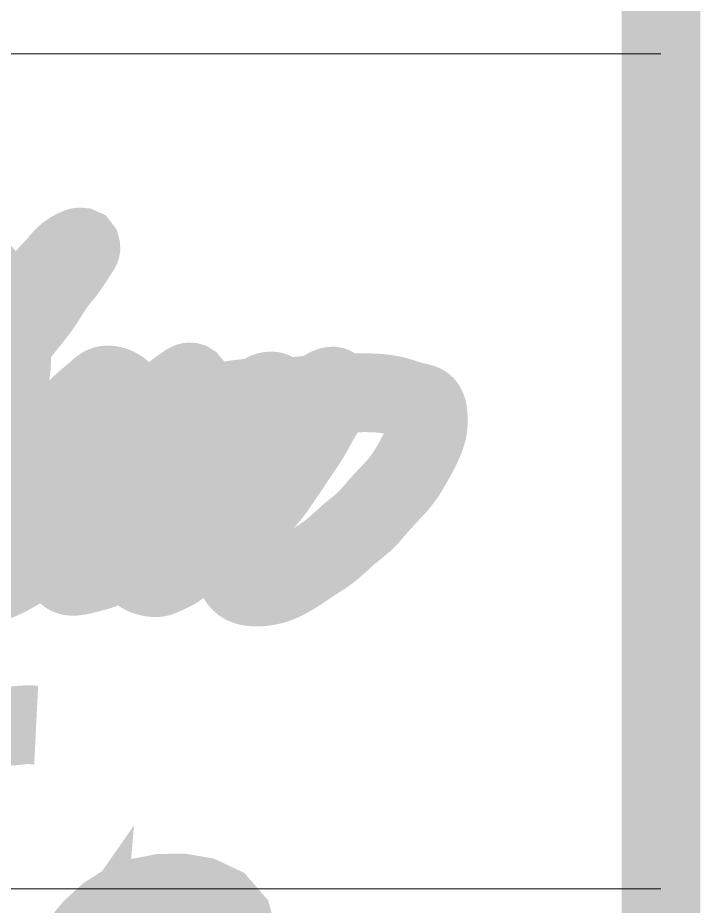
# Model space of a CAD drawing. Header units: millimetres. Extents: x -470 to 125, y -325 to 641.
# Drawn here: x 106.75 to 115.43, y 336.6 to 347.88 of the extents above; entities that cross this region are included whole.
import ezdxf

# ---------------------------------------------------------------- set-up
doc = ezdxf.new("R2010")
doc.units = ezdxf.units.MM
doc.header["$MEASUREMENT"] = 0
doc.layers.add('N2-TEXT02', color=2, linetype='Continuous', lineweight=20)

msp = doc.modelspace()

# ---------------------------------------------------------------- linework, layer by layer
at = {"layer": 'N2-TEXT02'}
for p, q in [((51.28950331687224, 347.4282703201863), (114.9258669532356, 347.4282703201863)), ((51.28950331687224, 336.8222097141257), (114.9258669532356, 336.8222097141257))]:
    msp.add_line(p, q, dxfattribs=at)
at = {"layer": 'N2-TEXT02', "const_width": 1.000000000000003}
msp.add_lwpolyline([(-444.0741330467644, 230.5259134178286), (-444.0741330467644, 630.5259134178277), (114.9258669532356, 630.5259134178277), (114.9258669532356, 230.5259134178286)], close=True, dxfattribs=at)
for points in [[(106.2478594775513, 343.2061036041393), (106.2920382405889, 343.254736006264), (106.3358396974457, 343.3037159321566), (106.3791505025564, 343.3531165215518), (106.4218567621741, 343.4030108430029), (106.4638445825666, 343.4534719650542), (106.5050000699802, 343.5045729562621), (106.5452169407458, 343.5563816341917), (106.5845763106853, 343.6088365099637), (106.7390422746854, 343.8211411852425), (106.7783393566122, 343.8738288537126), (106.8184730868417, 343.9259604793192), (106.8594369781171, 343.9775257250925), (106.9007878874941, 344.0288016101563), (106.9420459124168, 344.0800893445696), (106.9827311503115, 344.1316901383908), (107.0223636986124, 344.1839052016803), (107.0416352446028, 344.2103372125185), (107.060463654737, 344.237035744497), (107.0787889411782, 344.2640384488722), (107.0965812399187, 344.2913672537815), (107.1311448680266, 344.3467268437217), (107.165578421384, 344.4024220436395), (107.183208162806, 344.4301703421663), (107.2013594768649, 344.4577323569835), (107.2202170606644, 344.4850180260175), (107.2399520984035, 344.511939407153), (107.2604629165545, 344.5384513651431), (107.2813945318627, 344.5645485048409), (107.302382364568, 344.5902269366396), (107.3230618348867, 344.6154827709327), (107.3430683630518, 344.6403121181114), (107.3620514224957, 344.6647177362739), (107.3800047920929, 344.6888652531651), (107.397278692141, 344.7130889069558), (107.4142398242683, 344.7377307321145), (107.4312548900867, 344.7631327631145), (107.4486905912223, 344.7896370344204), (107.4576807742922, 344.8034093959606), (107.4669136292981, 344.8175855805022), (107.4764349939441, 344.832208342356), (107.4862907059329, 344.8473204358299), (107.4965266029677, 344.8629646152297), (107.5071885227479, 344.8791836348684), (107.5183223029809, 344.8960202490534), (107.5298552335111, 344.9134166734279), (107.5407764924288, 344.9305195250886), (107.545552657847, 344.9385761210203), (107.549629258174, 344.9460971754835), (107.5528238516268, 344.9529284473267), (107.5549539963963, 344.9589156953982), (107.5558372506995, 344.9639046785445), (107.5557542808699, 344.9659766204104), (107.5552946896847, 344.9677438613467), (107.5532761092771, 344.9703807388565), (107.5498940318561, 344.9718879986209), (107.5452714152697, 344.9723463566305), (107.539531217339, 344.9718365288744), (107.5327963958918, 344.9704392313461), (107.525189908774, 344.9682351800325), (107.5168347138073, 344.9653050909242), (107.5078537688311, 344.9617296800149), (107.4983700316726, 344.9575896632909), (107.4885064601704, 344.9529657567464), (107.4681316454459, 344.9425891381485), (107.4477129873254, 344.9312455521484), (107.4282324602007, 344.91957972982), (107.4103457957041, 344.9080437698441), (107.3939958044558, 344.8966688215398), (107.3790311123706, 344.8854304221852), (107.3653003453577, 344.8743041090636), (107.3526521293398, 344.8632654194582), (107.3409350902274, 344.8522898906442), (107.3299978539302, 344.8413530599066), (107.3196890463686, 344.8304304645262), (107.3003512211027, 344.8085301289595), (107.2817106217389, 344.7863931821877), (107.2625727778656, 344.7638268346782), (107.2423409248275, 344.7407436486227), (107.2211698810353, 344.7171886603809), (107.1992622697707, 344.693215332408), (107.1768207143417, 344.6688771271562), (107.1311462641175, 344.6193199346474), (107.0857675167118, 344.568944782499), (107.0636952212067, 344.5435840708087), (107.0422154209469, 344.5181654732349), (107.000647840129, 344.4671838761942), (106.9601522505884, 344.4160366484808), (106.8792094931736, 344.3132870396022), (106.8387709360276, 344.2614719240879), (106.7989305479692, 344.2091377454506), (106.7600659919726, 344.1561462304398), (106.7220915799022, 344.1025807511799), (106.6477063040742, 343.9944269126358), (106.5737311703424, 343.8859660426364), (106.5003082372015, 343.7771042933326), (106.4643142769921, 343.722198742772), (106.4290749380908, 343.6668012302729), (106.3605089668195, 343.5547769931744), (106.3263946681324, 343.4986746795032), (106.2918393641522, 343.4428804211156), (106.2564325170996, 343.3876671676263), (106.2199869955974, 343.3331516005196)], [(106.2523330228058, 344.6978031053291), (106.2648630895402, 344.6874915434969), (106.2769395964619, 344.6766187087696), (106.2885772264116, 344.6652139884448), (106.2998107210606, 344.6533340010471), (106.3106750497014, 344.6410356741419), (106.3314360862212, 344.6154117120999), (106.3511400904465, 344.5887975228835), (106.3700666779808, 344.561648194017), (106.4063921196449, 344.5068115941743), (106.4413504414221, 344.4514277335169), (106.5100306074651, 344.3392459436388), (106.5267804768785, 344.310761872192), (106.5425886150471, 344.2818584644884), (106.556937919661, 344.2523784829719), (106.5634039148956, 344.2373731402956), (106.5693112883708, 344.2221646900833), (106.5746081765124, 344.2067374018845), (106.5793688139081, 344.191114282655), (106.5878664793833, 344.1594611154952), (106.5959787427896, 344.1275675990605), (106.6048803975989, 344.0957962679064), (106.6152956516471, 344.0643902347881), (106.6266679618813, 344.033253166273), (106.6382147607668, 344.0022288241122), (106.6491534807599, 343.971160970049), (106.6587015543263, 343.9398933658333), (106.6627095463431, 343.9241358329651), (106.6660764139191, 343.9082697732134), (106.6687043707886, 343.892275662998), (106.6705461516366, 343.876143016944), (106.6717060914373, 343.8598884709645), (106.6723168423946, 343.8435337269272), (106.6724213866015, 343.8106104521576), (106.6719210019095, 343.7775468075819), (106.6718675169237, 343.7445150567648), (106.6727643596543, 343.7116085308596), (106.6759851735929, 343.646049702414), (106.6774901051591, 343.613321257301), (106.6783786940023, 343.5805760299719), (106.6783238747615, 343.5477880298504), (106.677308794552, 343.5149767167453), (106.675389540923, 343.4821722372455), (106.6726222014123, 343.4494047379358), (106.6690628635791, 343.4167043654029), (106.6647676423248, 343.3841012566149), (106.6545077134414, 343.3191971109322), (106.6436977222518, 343.2544390504281), (106.6387405008597, 343.2220095575233), (106.634430620961, 343.1894902923955), (106.6310209539664, 343.1568405786901), (106.6284269050858, 343.1240745780235), (106.6235706989324, 343.0585390555991), (106.6202074888351, 343.0259492840663), (106.6155237286941, 342.9935920717089), (106.6094243398318, 342.9614840304584), (106.6020794753642, 342.9295991071348), (106.5936634979747, 342.8979105714127), (106.5843507703443, 342.8663916929642), (106.5743156551512, 342.835015741465), (106.5637325150789, 342.8037559865832), (106.5193866161809, 342.6793475469516), (106.4759800462908, 342.5553311915417), (106.4539637429017, 342.4935927521699), (106.4311334864107, 342.432139228733), (106.4070677470813, 342.3710635572083), (106.3815135614425, 342.3105320671283), (106.3681163121506, 342.280529796874), (106.3542725699682, 342.2507348625173), (106.3399575434526, 342.2211710285891), (106.3251464411757, 342.1918620596181), (106.3098155065744, 342.1628310629487), (106.2939728772062, 342.1340808921422), (106.2776638564869, 342.1055907992245), (106.2609358448273, 342.0773387045751), (106.2264124503008, 342.0214601915661)], [(106.2466633863986, 340.677888090055), (106.2632817517054, 340.678049186584), (106.2798174967941, 340.6787841020605), (106.2962700313907, 340.6800603893998), (106.3126387655767, 340.6818456018897), (106.3451224730692, 340.6868130154593), (106.3772638999865, 340.6934267690544), (106.4090583300706, 340.7014273258941), (106.4405045742884, 340.7105976102689), (106.4716117600874, 340.7208447392823), (106.502390891135, 340.7320984160406), (106.5328529710592, 340.7442883436531), (106.5630090035205, 340.7573442252275), (106.5928699921619, 340.7711957638711), (106.6224469406408, 340.7857726626883), (106.6517508526024, 340.8010046247936), (106.6807927316862, 340.8168213532902), (106.7095835815538, 340.8331525512884), (106.7381344058543, 340.8499279218931), (106.7945599864921, 340.8845300112741), (106.8501083895343, 340.9202160543181), (106.9046502463865, 340.9570912212125), (106.9314920364953, 340.9760421540769), (106.9580201698531, 340.9953712814705), (106.984213973073, 341.0151055745786), (107.0100527727446, 341.0352720045917), (107.0355158954848, 341.0558975426989), (107.0605826678776, 341.0770091600855), (107.0852328059678, 341.0986333511042), (107.1095096637721, 341.1207186869094), (107.1576684475282, 341.1653917880258), (107.1819381193426, 341.1875080822593), (107.206593141672, 341.2091632248914), (107.2318216369475, 341.2301284139388), (107.2576376379224, 341.2503847524679), (107.3629237510828, 341.328927670567), (107.3887601134119, 341.3491274233506), (107.4140877553873, 341.3699298464364), (107.4389591869802, 341.3912746380814), (107.4634481296351, 341.4130763432115), (107.5115734339092, 341.4577086736385), (107.5590534397525, 341.5031431971361), (107.606477918703, 341.5486962731262), (107.6544366199884, 341.5936842855134), (107.7032781931113, 341.6376881390601), (107.7525143668618, 341.681206960101), (107.8014753923524, 341.7249389819316), (107.849491520699, 341.7695824378458), (107.872936250823, 341.7924638422672), (107.8959338825731, 341.8157932721491), (107.9185197191183, 341.8395348813345), (107.94073842536, 341.863643139173), (107.984253106546, 341.9127774781815), (108.0268352453432, 341.9628320439471), (108.1106311726445, 342.0642448748216), (108.2785750214067, 342.2662045416693), (108.3608477131692, 342.3684747374959), (108.4020065730239, 342.4196179910149), (108.4438369506123, 342.470229105295), (108.4868325685792, 342.5199037449402), (108.5310700468744, 342.5685684790077), (108.553139429242, 342.5929267932902), (108.574801463163, 342.6175973596939), (108.5957753126887, 342.6428013960802), (108.6157801570406, 342.6687601081442), (108.6346724651585, 342.6955847452429), (108.6527809649098, 342.723008321032), (108.6883673222958, 342.7782592778235), (108.7067055613003, 342.8053901624776), (108.725820954025, 342.8318705253361), (108.7650820775604, 342.8842009365983), (108.7843903546517, 342.9108794761621), (108.802925813358, 342.938451884104), (108.8204103013636, 342.9670510052401), (108.8369213525589, 342.9960976754278), (108.8525920474946, 343.0249015376958), (108.8675554667579, 343.0527722350744), (108.8960075245474, 343.1060216168452), (108.9029707754481, 343.1199283205165), (108.9099307066879, 343.1345238794337), (108.9169156112652, 343.1500338526686), (108.923953782162, 343.1666837992968), (108.9310735123926, 343.184699278387), (108.9382150368606, 343.2041596192227), (108.9415189518694, 343.2140307176651), (108.9443880326925, 343.2235988611724), (108.9466276727262, 343.2325632067591), (108.948043265348, 343.2406229114382), (108.9484402039376, 343.247477132227), (108.9481958634079, 343.250358172727), (108.9476238818972, 343.2528250261368), (108.9466999335626, 343.2548400870791), (108.9454016915574, 343.2563685227846), (108.9437327634237, 343.2574114722241), (108.9417148650188, 343.2579951910119), (108.9393700823001, 343.258146448153), (108.9367205012618, 343.2578920126455), (108.9305952880795, 343.2562731396988), (108.9235159132833, 343.253352724185), (108.9156590646529, 343.2493449181213), (108.9072014299871, 343.2444638735185), (108.8983196970784, 343.2389237423928), (108.8799906877254, 343.2267228286291), (108.8620841705447, 343.2144536615245), (108.8455894360193, 343.2032927096764), (108.8304769188204, 343.1931273020018), (108.8165666915463, 343.1836545170795), (108.8036788268207, 343.1745714334884), (108.7916333972428, 343.1655751298043), (108.7802504754403, 343.1563626846053), (108.7693501340217, 343.1466311764714), (108.7587551013902, 343.1360899389338), (108.7483401172551, 343.1246883080997), (108.7380273422806, 343.1125944407004), (108.727740672374, 343.0999845006894), (108.7069412314239, 343.0739210586463), (108.6853329617119, 343.0479072936018), (108.6740352558578, 343.0353594498411), (108.6623070305478, 343.0233525171915), (108.6500787240858, 343.0120514739597), (108.6373872686114, 343.0014392234527), (108.6111116057062, 342.9816160779454), (108.5844859968452, 342.9625315528223), (108.558518883234, 342.9428298586787), (108.5460614548242, 342.9323707683832), (108.5339681882105, 342.9214819287707), (108.5107285538201, 342.8985845782195), (108.4885088069244, 342.8744769603073), (108.4670177743777, 342.8494982283081), (108.4250571597153, 342.7982840351613), (108.4040052313072, 342.772726880565), (108.3825920168377, 342.747574452472), (108.2957210009289, 342.6489079047615), (108.2744842147562, 342.6239989931674), (108.2537540186373, 342.5987019453733), (108.2336874977478, 342.5728711620391), (108.2143614275443, 342.5464292371836), (108.1771161026633, 342.492354755275), (108.1401127300322, 342.4379986486425), (108.1210891001448, 342.4112046928834), (108.1013907475282, 342.3849279791392), (108.0807726019026, 342.3593643901405), (108.059050242652, 342.3346639587687), (108.0139621323168, 342.2866331105539), (107.9918478035762, 342.2623778741346), (107.9708558040505, 342.23734503458), (107.9609752968505, 342.2243931630821), (107.9515568675746, 342.21111200575), (107.933938039654, 342.1836793901711), (107.917640183641, 342.1552987811203), (107.9022996167701, 342.1262250679008), (107.8730356195184, 342.0670178861533), (107.8583848236304, 342.0373941962324), (107.8432365859068, 342.0080969593457), (107.8272502900061, 341.9793643239983), (107.8103576331835, 341.9512368027774), (107.7926679979405, 341.9236259503856), (107.7742938193422, 341.896441106104), (107.7553475324229, 341.8695916092067), (107.7359415722502, 341.8429867989724), (107.6963330147269, 341.7901131509658), (107.676611014253, 341.7635946565833), (107.657298318439, 341.7368461775055), (107.6386608915983, 341.7097360270024), (107.6209646980839, 341.6821325183421), (107.6044757021992, 341.6539039647987), (107.5894598682828, 341.6249186796392), (107.5760893481757, 341.5950913990488), (107.5639554828538, 341.5646242722581), (107.5408746186869, 341.5030187304361), (107.5286685929935, 341.4725032110256), (107.5154779807768, 341.4424484764474), (107.5015039771837, 341.4127597122123), (107.4870034029533, 341.3833148998537), (107.457449825568, 341.3246690568996), (107.4429104638886, 341.2952239893689), (107.4288718145471, 341.2655347998494), (107.4155805404155, 341.235487232852), (107.4031804196102, 341.2050456608329), (107.3917554234138, 341.1742201626093), (107.3813887839179, 341.1430213819216), (107.3721637332009, 341.1114599625151), (107.364163503348, 341.0795465481315), (107.3574732828951, 341.0473026142453), (107.3521905771381, 341.0148178270683), (107.3484176722994, 340.9822083219653), (107.3462627470561, 340.9495876933923), (107.3458969829102, 340.933277262277), (107.3461468086172, 340.9169312859644), (107.3471274180594, 340.9005190315655), (107.3489540050917, 340.8840097661915), (107.3517576514517, 340.8673953512285), (107.3559622856586, 340.8510841082921), (107.3588023512303, 340.843283403908), (107.3622492711123, 340.8358504595979), (107.3663893117932, 340.8288836368719), (107.3713075164429, 340.8224806213616), (107.377014729865, 340.8166981046386), (107.3834063278758, 340.8115289825067), (107.3903676993646, 340.8069606330598), (107.3977842332037, 340.8029804343864), (107.4055413182817, 340.7995757645767), (107.4135243434773, 340.7967340017201), (107.4216198615499, 340.7944422288948), (107.4297593409514, 340.7926761441927), (107.4461325514299, 340.7905638863785), (107.4625880483106, 340.7900780210034), (107.4790737726019, 340.7908983604596), (107.495537665308, 340.7927047171339), (107.5282019848195, 340.7980352340054), (107.5604373600507, 340.8045845717465), (107.5923783108304, 340.8119653076218), (107.6241727462726, 340.8198428497744), (107.6877972103438, 340.8360148744847), (107.7195775675632, 340.8444257399694), (107.7512085750856, 340.8533467388482), (107.7825921197501, 340.8630026792321), (107.813630088392, 340.8736183692283), (107.8442365867728, 340.8853873273465), (107.8744346338286, 340.8982241726684), (107.9043044325939, 340.9118970900296), (107.9339266839737, 340.9261729834662), (107.963338014897, 340.9409018187647), (107.9924285326222, 340.9562096925349), (108.0210579359364, 340.9722800091532), (108.0490859236268, 340.9892961730034), (108.0763885797658, 341.0074172136061), (108.1029792239632, 341.0265980079996), (108.1289396212678, 341.046691613305), (108.1543520395254, 341.0675503387333), (108.1792987465534, 341.089026493497), (108.2038620101704, 341.1109723868087), (108.2521651990454, 341.1557209112687), (108.2999011269859, 341.2009572338864), (108.347701414983, 341.2459881221755), (108.3961976350776, 341.290121244627), (108.4209040859242, 341.3116347900673), (108.4460213593078, 341.332664269732), (108.4716084435547, 341.3531460149268), (108.4975928600028, 341.3731670223831), (108.6029890586584, 341.4516043820915), (108.6290736697188, 341.4715426605389), (108.654800891061, 341.4919087395828), (108.6800818802525, 341.5128067268062), (108.7049446368572, 341.5342016338769), (108.7294401953603, 341.5560310502927), (108.7536195902557, 341.5782325655522), (108.801234027164, 341.6235022505904), (108.8948982859434, 341.7157786084672), (108.9413760425805, 341.7622160586471), (108.9873175066012, 341.809120220129), (109.0323962150609, 341.8568035507996), (109.0762901416595, 341.9055743399068), (109.119044124261, 341.9553961734273), (109.161338609875, 342.0056354229409), (109.2039173747255, 342.0555989562907), (109.247454122824, 342.1046618216992), (109.2919039830382, 342.1528982419138), (109.3368003483037, 342.2007927893291), (109.381671244758, 342.2488352582404), (109.4259868323259, 342.2975196280543), (109.4476762918213, 342.3222637303178), (109.468892141584, 342.3473633928412), (109.4895133120423, 342.3728843292649), (109.5094187336089, 342.3988922532361), (109.5284903922726, 342.4254513748081), (109.5467121469967, 342.452575773954), (109.5641911649333, 342.4802188526549), (109.5810420048828, 342.5083303755772), (109.5973792256451, 342.5368601073866), (109.6133173860071, 342.5657578127532), (109.6445011173233, 342.6244013738117), (109.6602259753728, 342.6537508666411), (109.6764974508545, 342.6826908607036), (109.6936673693282, 342.7108904894068), (109.7026991901665, 342.7246092709397), (109.7120875563468, 342.7380188861588), (109.7218764460473, 342.7510779767438), (109.7321098374695, 342.7637451843686), (109.7428317088065, 342.7759791507085), (109.7540860382536, 342.7877385174419), (109.7780073406927, 342.8100282933082), (109.8021611024211, 342.8323460007185), (109.8136338304133, 342.8442121997443), (109.8244523330884, 342.8567820125442), (109.834683655897, 342.8699250843249), (109.8444209053459, 342.8834800289543), (109.8627856102206, 342.9111799922648), (109.8802912997807, 342.9385908134522), (109.8889547800968, 342.9517843304324), (109.8976844551175, 342.9644776645262), (109.9157508590063, 342.9889630834072), (109.9252945803731, 343.0011500583076), (109.9353166430312, 343.0135631372522), (109.9459205432306, 343.0263997655404), (109.9572097772319, 343.0398573884767), (109.9692878412856, 343.0541334513581), (109.9821784389184, 343.0693789507985), (109.9948469339764, 343.085128806142), (110.0005410360155, 343.0929115859677), (110.0055081971918, 343.1004810621015), (110.0095232845728, 343.1077233306993), (110.0123611652557, 343.1145244879162), (110.0137967063235, 343.1207706299076), (110.0139182454645, 343.1236499752414), (110.0136047748678, 343.1263478528282), (110.0128284036043, 343.1288501013739), (110.011580474979, 343.1311484433768), (110.0077685051909, 343.1351410397001), (110.0023816738485, 343.1383457050904), (109.9956359271906, 343.1407834627088), (109.9877472113997, 343.1424753357262), (109.9789314727209, 343.1434423473113), (109.9694046573669, 343.1437055206279), (109.9593827115436, 343.1432858788469), (109.9490815814809, 343.1422044451324), (109.9387172133848, 343.1404822426513), (109.9285055534741, 343.1381402945752), (109.9186625479737, 343.1351996240686), (109.9094041431002, 343.1316812542977), (109.9009092952612, 343.1276094106919), (109.8931692954026, 343.1230245651523), (109.8861160634038, 343.1179723294196), (109.8796814958524, 343.1124983172513), (109.8737974893384, 343.1066481424031), (109.8683959404369, 343.1004674186349), (109.863408745725, 343.0940017597018), (109.8544050052407, 343.0803980913769), (109.8462414405448, 343.066202047487), (109.8302624573845, 343.0374879660786), (109.8216223004346, 343.0235274063019), (109.8124818550638, 343.0098883968474), (109.8028903425994, 342.9965493868248), (109.7928969843704, 342.98348882534), (109.7719016159674, 342.958116844425), (109.7498895205082, 342.9336000469739), (109.7272117396927, 342.9097747449931), (109.7040227696701, 342.8865173569432), (109.6565033361597, 342.8412580950769), (109.6081153433599, 342.7969258113114), (109.5596429097058, 342.7526240565957), (109.511889864481, 342.7074584398048), (109.4885975220113, 342.6842787856896), (109.4658920045193, 342.6605587885655), (109.443921985238, 342.6361916813327), (109.4228171579306, 342.611085937309), (109.4024375759238, 342.5853665494338), (109.3824428251314, 342.5593194847213), (109.342227110335, 342.5074014903748), (109.3213747294, 342.4820613846379), (109.2999291176308, 342.4572196547311), (109.2779747025972, 342.4328106752259), (109.2555959296444, 342.4087688060022), (109.2099047393953, 342.3615220846613), (109.1636690944322, 342.3148075733591), (109.1179387875464, 342.2677020231433), (109.0955985532983, 342.2437062661582), (109.0737864383765, 342.2192577652758), (109.0525656142977, 342.1943001034236), (109.0318707811185, 342.16888927393), (109.0116229394968, 342.1430932568791), (108.9917430900798, 342.1169800323606), (108.9527713704505, 342.0640738812648), (108.9143236274158, 342.01071466134), (108.8757678661824, 341.9574462132849), (108.836523871079, 341.9047669704543), (108.796568488776, 341.8526868545588), (108.7562177419001, 341.8009183494745), (108.594777382639, 341.5936324476142), (108.5138287813708, 341.4904859999172), (108.4728979906668, 341.4393128760214), (108.4309090722435, 341.3884567929035), (108.4098504158993, 341.3629106236147), (108.3898502684395, 341.3367534452766), (108.380551612128, 341.3233006164818), (108.3718829549398, 341.3095209019474), (108.3639650502249, 341.2953568028955), (108.356851412105, 341.2807861946846), (108.3504883517387, 341.2658433515026), (108.3448126009354, 341.250567587174), (108.3397608915226, 341.2349982155202), (108.3352699553116, 341.2191745503626), (108.33127652411, 341.2031359055235), (108.3277173297378, 341.1869215948258), (108.3216485787297, 341.1541232311426), (108.3165575568031, 341.1210939698914), (108.3119481366291, 341.0881427284678), (108.3034784956147, 341.0229903730716), (108.2996927636568, 340.990807572509), (108.2965285021843, 340.9585557544965), (108.2953887905638, 340.942154454235), (108.2946612964485, 340.9254292878368), (108.2944468484244, 340.9082926536652), (108.295092150972, 340.8909931053105), (108.2971647376938, 340.8740811081298), (108.2989160691856, 340.8659458144226), (108.3012399896128, 340.8581178563426), (108.3042084216059, 340.8506673831669), (108.3078932877859, 340.843664544171), (108.3123655260168, 340.8371788654441), (108.3176304661603, 340.8312383548561), (108.32358780743, 340.8258041747968), (108.3301276861017, 340.8208314360163), (108.3371402384595, 340.816275249272), (108.3445156007775, 340.8120907253159), (108.3599153004228, 340.8046571087878), (108.3755250233984, 340.7981963008901), (108.3911289891863, 340.7925626013126), (108.40678037178, 340.7876968668565), (108.4225337552233, 340.7835404081229), (108.4384437235346, 340.780034535711), (108.4545648607522, 340.7771205602176), (108.4709201826309, 340.7747899481545), (108.4874024348068, 340.7732411401356), (108.5038707647385, 340.7727259578643), (108.5201843198043, 340.7734962230905), (108.5362185247902, 340.7757627284268), (108.5519687470473, 340.7794339361674), (108.5674839730565, 340.7842831549001), (108.582813439231, 340.7900830632097), (108.5980063820039, 340.796606339669), (108.6281796430029, 340.8109137113516), (108.6583972926895, 340.8253877188138), (108.6887931867133, 340.8389576731136), (108.7187828095042, 340.8526189755154), (108.733404112219, 340.859905662143), (108.7476584587636, 340.8677213216612), (108.7614573863439, 340.8762346660267), (108.7747240411525, 340.8855947795007), (108.7875162483712, 340.8957230398297), (108.799978592357, 340.9063941380084), (108.8244977885671, 340.9284538723576), (108.8494498256633, 340.9499520314439), (108.8624319018944, 340.9599541362088), (108.875793165191, 340.9693910777531), (108.8894888257112, 340.9783302606099), (108.9034740316268, 340.9868391852095), (108.9321336723051, 341.0028362613349), (108.9614132725504, 341.0179223095453), (109.0203970931004, 341.0475213358712), (109.0493836840615, 341.0631143208151), (109.077600415506, 341.0798867360842), (109.1050316908262, 341.0978532132635), (109.1317818201029, 341.1168448400468), (109.1579554423797, 341.1366922005283), (109.1836571967169, 341.1572258788007), (109.2340636577709, 341.1996745250939), (109.2838214601791, 341.2428658502074), (109.3830876191664, 341.3290344194641), (109.4329970817398, 341.3715970439939), (109.4833512693654, 341.4135479879116), (109.5343416603994, 341.4546941382496), (109.5859707610447, 341.4950773815314), (109.6900530175441, 341.5750932258507), (109.7419289351943, 341.6155336673833), (109.7932630560257, 341.6568199552661), (109.8185280704794, 341.6779504694314), (109.8433908857304, 341.6995080244105), (109.8677507406926, 341.7215692701778), (109.8915068742446, 341.7442108567026), (109.9145585252917, 341.7675094339605), (109.9368049346875, 341.791541650229), (109.9581872099023, 341.8163478936546), (109.9787962014533, 341.8418388619154), (109.9987562248494, 341.8678962690972), (110.0181915956053, 341.8944018292804), (110.0559856412675, 341.9482842649882), (110.1301430930685, 342.0568292475887), (110.2035735651358, 342.1655749291926), (110.276359679929, 342.2748397388461), (110.4228945298128, 342.492758281217), (110.4584784149405, 342.5479540285675), (110.4756212395042, 342.5759491707024), (110.4921388544174, 342.604314192535), (110.5079455520087, 342.6330935942162), (110.5232573718687, 342.66215550474), (110.5536477149168, 342.7203730627662), (110.5693519731989, 342.7491517764439), (110.5857628484248, 342.7774921856798), (110.620259079083, 342.8332266499575), (110.6555389755763, 342.8887810353901), (110.6900723129417, 342.9450884527897), (110.7233098255184, 343.0013727894255), (110.7392604828506, 343.029219937891), (110.7468141320192, 343.0432692600353), (110.7539022352752, 343.057576362692), (110.7603862245134, 343.0722719856395), (110.7661275316279, 343.0874868686533), (110.7709875885048, 343.1033517515128), (110.7748278270496, 343.1199973739933), (110.777509679151, 343.1375544758718), (110.7788887039391, 343.1561400979742), (110.7789470675043, 343.1656278634766), (110.7783717163709, 343.1748245307116), (110.7769846944714, 343.1833717413209), (110.7746080457438, 343.1909111369461), (110.7729930000462, 343.1941909171528), (110.7710638141178, 343.1970843592295), (110.7687982434453, 343.1995466683818), (110.7661823999377, 343.2015448831688), (110.7632364784291, 343.2030943062404), (110.7599893619882, 343.2042225435054), (110.7527070765981, 343.2053258842471), (110.7445666084008, 343.2050757526577), (110.7357990219822, 343.2036929960099), (110.7266353819716, 343.2013984615734), (110.7173067529641, 343.1984129966146), (110.699074266386, 343.1912489609383), (110.6823075969954, 343.1834412805479), (110.6669215014841, 343.1751724009779), (110.652674813325, 343.1664970196176), (110.639326365988, 343.1574698338665), (110.6266349929334, 343.1481455411173), (110.6022588035703, 343.1288244241988), (110.577657123751, 343.1089595455664), (110.5522124601207, 343.0886067023677), (110.5268079196935, 343.0673849748617), (110.5144236663306, 343.056321384398), (110.5024130085504, 343.0448882987429), (110.4908967018071, 343.0330352123319), (110.4799305118349, 343.0207495310055), (110.4694365532522, 343.0080966252494), (110.459320494386, 342.9951514594089), (110.439844749074, 342.9686842048621), (110.4207486224694, 342.9419474821441), (110.4012774611301, 342.9155410060283), (110.3911654132388, 342.9026490213138), (110.3806766831527, 342.8900644341934), (110.3585135886821, 342.8658604930568), (110.3354174977515, 342.8424241881681), (110.3122364526151, 342.8190759376071), (110.2898184955089, 342.795136159453), (110.2791606881786, 342.7827320781774), (110.2689949179895, 342.7699385265133), (110.2592897560866, 342.756779307515), (110.2499608781667, 342.7433200800746), (110.2320937773144, 342.7157649474311), (110.2147172214843, 342.6877998236894), (110.1971548167337, 342.6599514039607), (110.1787301691589, 342.632746383316), (110.1589579695911, 342.6065645707422), (110.138103076005, 342.5812091246343), (110.0949408958135, 342.5316240073577), (110.0735314537507, 342.5067176739573), (110.0528350067158, 342.4812843825587), (110.0332234787921, 342.4550448807196), (110.0146650371622, 342.4280297079096), (109.9969959598335, 342.4003705986621), (109.980052450809, 342.3721993443065), (109.9636707140668, 342.3436477361631), (109.9476869536086, 342.314847565559), (109.9162642682201, 342.2570227094451), (109.853175278758, 342.1420365327325), (109.8209372314144, 342.0849678085674), (109.7878913604179, 342.0282085916934), (109.7537800213231, 341.971778356688), (109.7189168829094, 341.9155095048197), (109.7017370813363, 341.8872405649819), (109.6850543470805, 341.8587633323029), (109.6691155968202, 341.8299888441023), (109.6541677472227, 341.8008281376998), (109.6404577149517, 341.7711922504154), (109.628232416692, 341.740992219572), (109.6177002344639, 341.7101529504866), (109.6086663945752, 341.6787444377646), (109.6006958313205, 341.6469231532506), (109.5933502768705, 341.6148467211809), (109.5787811231463, 341.5505589113088), (109.5706819677902, 341.518662448929), (109.561689636127, 341.487061475493), (109.5424128530082, 341.4243087404465), (109.5329333044987, 341.3929005442942), (109.5240962532908, 341.3613001726969), (109.5162551883019, 341.3294000951646), (109.5094875434662, 341.2972094149528), (109.5037740936751, 341.2647780739576), (109.4990955108234, 341.2321560575866), (109.4954324668204, 341.1993933512489), (109.492765633563, 341.1665399403518), (109.4910756829489, 341.1336458103033), (109.4903432868716, 341.1007609465095), (109.4905492181514, 341.0679348081304), (109.4916797879631, 341.0351879708145), (109.4937296076668, 341.0024977233908), (109.4966939703999, 340.9698377991394), (109.500568169302, 340.9371819313412), (109.5053474975094, 340.9045038532715), (109.5110821612797, 340.8718123727614), (109.5144635741156, 340.8555538707783), (109.5183240538464, 340.8394367390763), (109.522766498022, 340.823523793656), (109.5278938042148, 340.8078778505166), (109.5338088699863, 340.7925617256633), (109.5406145929034, 340.7776382350964), (109.5484138705198, 340.7631701948166), (109.5572905732469, 340.7492289043719), (109.5672213829986, 340.7359334548958), (109.5781454795139, 340.7234196584337), (109.5900020028233, 340.7118233447338), (109.6027300929608, 340.7012803435387), (109.6162688828573, 340.6919264488924), (109.6305472765575, 340.6838460195023), (109.6454635201029, 340.6769692523196), (109.6609101399722, 340.671197584), (109.6767796626817, 340.6664324512), (109.6929646147249, 340.6625752905788), (109.709357522608, 340.6595275387937), (109.7258509128375, 340.6571906325033), (109.7423457506483, 340.6554706675273), (109.7588115109567, 340.654311564924), (109.7752509545976, 340.6536756234282), (109.7916670633361, 340.653525263749), (109.8244412031688, 340.6545309727012), (109.8571577708019, 340.657028100144), (109.8898172768895, 340.6607881161516), (109.922349178746, 340.6658019634631), (109.9546694555332, 340.6721022166909), (109.9866940864302, 340.6797214504442), (110.0183390505885, 340.6886922393373), (110.0495207304187, 340.6990465358269), (110.0801938814557, 340.7107570854773), (110.1103827516177, 340.7236894123051), (110.1401189126653, 340.7376977402149), (110.1694339363232, 340.752636293104), (110.19835939436, 340.7683592948787), (110.2269268585126, 340.7847209694361), (110.255168568125, 340.8015787676184), (110.3108469735868, 340.8364218019923), (110.3657729613279, 340.8723301574002), (110.4749100793132, 340.9452500143135), (110.5298887774721, 340.9812198388545), (110.5852339240203, 341.0167142315174), (110.6401148191402, 341.0527954143072), (110.6670935035892, 341.0714245918616), (110.6936109236495, 341.0906427134501), (110.7195882190376, 341.1105515795173), (110.7450781957699, 341.1310871114575), (110.7701635807845, 341.1521475349625), (110.7949271009985, 341.1736310757179), (110.8438194547922, 341.2174604117361), (110.892417072629, 341.261760925019), (110.9413817699651, 341.3057184210714), (110.9662085907864, 341.3273141018577), (110.9913752348826, 341.3485188493721), (111.042636548542, 341.3898257617926), (111.0940405898001, 341.4308444414428), (111.1193586724931, 341.4517193787219), (111.144187484157, 341.4730906795013), (111.1683520404806, 341.495147817681), (111.1916928760864, 341.5180637816649), (111.2142482473154, 341.5418015237289), (111.2361927066158, 341.5661792112703), (111.2789578924327, 341.6161156269806), (111.3214064395798, 341.6663954371641), (111.3647708168947, 341.7157389536286), (111.409120837725, 341.7641066358267), (111.4540769309984, 341.8119382796082), (111.4992476229736, 341.8596783483629), (111.5440203340494, 341.907844817793), (111.56600230678, 341.9322710017981), (111.5875770574958, 341.957023963094), (111.6086413610705, 341.9821773100015), (111.629091992396, 342.0078046508453), (111.6488290796525, 342.0339769561933), (111.6678378322812, 342.0606982704346), (111.6861932104431, 342.0879020387309), (111.7039744622915, 342.1155183332418), (111.7212608359888, 342.1434772261106), (111.7381315796941, 342.1717087894912), (111.7709431697868, 342.2287102163897), (111.8030194724433, 342.2859843728602), (111.8344191703014, 342.343485025704), (111.8646463648387, 342.4016606470524), (111.8791576956288, 342.4311485063336), (111.8931808073155, 342.4609814302442), (111.9066494316506, 342.491217261777), (111.9194334106488, 342.5218657557118), (111.9313090848415, 342.5528662906178), (111.9420453647127, 342.5841526526337), (111.9514111607409, 342.6156586279026), (111.9591753833955, 342.6473180025635), (111.9623846892375, 342.6631845228369), (111.9651072068588, 342.6790647636608), (111.9673311920341, 342.6949635078576), (111.9690716878332, 342.7109059460994), (111.9711718997934, 342.7430299172737), (111.9715472196988, 342.7756527022937), (111.9703370244951, 342.80899032627), (111.9676806911392, 342.8432588143113), (111.9658205425393, 342.860763297532), (111.9634220816508, 342.8782621325557), (111.9602572902481, 342.8954400863449), (111.9560981378385, 342.911981908783), (111.9507165939352, 342.9275723497517), (111.9474961656462, 342.9349122865245), (111.943884628048, 342.9418961591361), (111.9398534773351, 342.9484845613212), (111.9353742096972, 342.9546380868171), (111.9304184109241, 342.960317433978), (111.9249756694122, 342.9655043210289), (111.9190752625018, 342.9702268070532), (111.9127517645112, 342.9745191358952), (111.9060397497564, 342.9784155514045), (111.898973792565, 342.9819502974229), (111.8839183481174, 342.9880717563759), (111.8678620257226, 342.9931574635218), (111.85108141993, 342.9974813696269), (111.8338531252866, 343.0013174254573), (111.7991598352882, 343.0086217769281), (111.7655408918408, 343.0168049342644), (111.7331001346248, 343.0259348645556), (111.7015644463239, 343.0356999463528), (111.6706607096339, 343.0457885582086), (111.6096566217965, 343.0656898863136), (111.5790100360254, 343.0748793596669), (111.547924589775, 343.0831689594917), (111.5163530002829, 343.0904877585521), (111.4843601527861, 343.096884378136), (111.4520120914942, 343.1024086747901), (111.4193748606407, 343.1071105050642), (111.3865145044551, 343.1110397255055), (111.3534970671645, 343.1142461926623), (111.3203885929861, 343.1167797630834), (111.2872551261592, 343.1186902933177), (111.2541626729069, 343.1200276598181), (111.221157361443, 343.1208521539051), (111.155374552476, 343.1213179738609), (111.0243057302247, 343.1200989635427), (110.9587828950282, 343.1198894628752), (110.8931502739425, 343.1205671310379), (110.827459926301, 343.1213368741986), (110.7617900669703, 343.1211684246894), (110.7289872625669, 343.12041041904), (110.6962185047292, 343.1190374294092), (110.6634856308057, 343.117036308315), (110.6307838296821, 343.1144907402029), (110.56545328857, 343.1081142968565), (110.5001865667947, 343.1006041672433), (110.3696833228538, 343.0849671207197), (110.3043661714902, 343.0782323395568), (110.2716735758223, 343.0754404141944), (110.2389516699501, 343.0731465954001), (110.1734204403701, 343.0700412498727), (110.107800644935, 343.0684195436492), (109.9764343833049, 343.0671805211298), (109.9107574305027, 343.0663399408428), (109.8451309386361, 343.0645364718791), (109.7795868191507, 343.061231678683), (109.7141386265737, 343.0563593715468), (109.648792628013, 343.0500408355564), (109.5835550721398, 343.0423978298578), (109.5184322076306, 343.0335521135941), (109.453430283156, 343.023625445916), (109.388555547394, 343.0127395859682), (109.3238142490121, 343.0010162928971), (109.2592126366952, 342.9885773258517), (109.1947569591121, 342.9755444439729), (109.0662398638539, 342.9482360012049), (108.9379717867201, 342.9203240215313), (108.8095937745487, 342.8930930120493), (108.7452513699656, 342.8801342795999), (108.6807468742007, 342.8678274798602), (108.6160382594297, 342.8563343584982), (108.5511211654912, 342.8458323347593), (108.4860179339968, 342.8365099385442), (108.4207514730323, 342.8285559354565), (108.355344690651, 342.8221590911003), (108.289820494919, 342.8175081710767), (108.2570215258172, 342.8158964219396), (108.2242017939074, 342.8147919409863), (108.1913641629141, 342.8142183126291), (108.158512205917, 342.8141625358357), (108.0270828901306, 342.816263129026), (107.9614437967607, 342.8165433754089), (107.9286652555012, 342.8159499184416), (107.8959224756844, 342.8146612870412), (107.8632207715033, 342.8125456537833), (107.8305571507493, 342.8096594863496), (107.7979245213991, 342.8061521897514), (107.7653157624677, 342.8021738250043), (107.6349770116295, 342.7845509047914), (107.5697657135728, 342.7768146221483), (107.5371246604903, 342.7737404887403), (107.5044505112328, 342.771395749415), (107.4717386064913, 342.7698752492155), (107.4389919455358, 342.7691020470808), (107.4062150134778, 342.7689658742659), (107.3734122954228, 342.7693564620238), (107.3077474417331, 342.771276844279), (107.2420332653139, 342.7739810438853), (107.1763056470088, 342.7765869108827), (107.1106004628798, 342.7782124179201), (107.0449442505775, 342.7782153316934), (106.9793347084521, 342.776693960333), (106.9137639850759, 342.7738891202783), (106.8482242290412, 342.7700416279793), (106.7827075889189, 342.7653922998771), (106.7172062132838, 342.7601819524161), (106.5862178498204, 342.7490414651937), (106.5207149369875, 342.743635014289), (106.4551943022307, 342.7389300556074), (106.3896463731361, 342.735493203907), (106.3568591817863, 342.7344273945332), (106.3240615780061, 342.7338910924709), (106.2912540509188, 342.7339336703698), (106.2584422887077, 342.7345383193892), (106.2256329792823, 342.7356755050789)], [(106.2034352072734, 340.7993105076843), (106.2549796250887, 340.8400604720559), (106.3058865780685, 340.8815619767734), (106.3561897075361, 340.9237662826283), (106.4059226548263, 340.9666246504056), (106.4551190612701, 341.0100883408914), (106.5038125682028, 341.0541086148755), (106.5520368450594, 341.0986367089879), (106.5998444299516, 341.1436076499851), (106.6946347300536, 341.23443342903), (106.7890775488014, 341.3256591501723), (106.8840679091212, 341.4163583201956), (106.9797087243726, 341.5063986517397), (107.027357784027, 341.5515790263904), (107.0746395110525, 341.5971151271443), (107.1213640799907, 341.64319364414), (107.1673426420933, 341.6900003102608), (107.2124959495731, 341.7376134444313), (107.2569531476793, 341.7859071308309), (107.3008667126466, 341.8347325881825), (107.344389120716, 341.8839410352246), (107.3876342530712, 341.9334146388544), (107.4303802400312, 341.9833047940642), (107.472232407643, 342.0339014621876), (107.4926995279598, 342.0595557088434), (107.5127946559539, 342.0854957480251), (107.5324682823427, 342.1117579653915), (107.5517099826653, 342.1383488922073), (107.5894315889814, 342.192103273365), (107.6271762972877, 342.2458179893462), (107.6464459395298, 342.272360073749), (107.6660906914168, 342.2986083998707), (107.7458298343352, 342.4027635806236), (107.7653584870799, 342.4291559639327), (107.7844462199008, 342.4559150301096), (107.8029537994275, 342.4831534029653), (107.8207478025402, 342.5109780325897), (107.8378387746872, 342.5393552827542), (107.8543872161617, 342.5681050853757), (107.8865265405021, 342.6259747019383), (107.9185058423726, 342.6830915901511), (107.9348542557664, 342.7109004823372), (107.9516620755996, 342.737967429412), (107.9689806654677, 342.764365624335), (107.986719016755, 342.7904871006672), (108.0047770415434, 342.8167442248024), (108.0230546519712, 342.8435493631375), (108.0414517601268, 342.871314882068), (108.0598682781298, 342.9004531479891), (108.0690525383562, 342.9156659255707), (108.0781996008471, 342.9313730453196), (108.0871845758178, 342.9475394292431), (108.0957724620754, 342.9640451233212), (108.1037232911656, 342.9807663446575), (108.1107970946326, 342.9975793103567), (108.1167539040148, 343.0143602375221), (108.1213537508636, 343.0309853432617), (108.1243566667039, 343.0473308446774), (108.1251842853611, 343.0553600616091), (108.1255226830971, 343.0632729588739), (108.1253418638581, 343.071054063611), (108.1246118315756, 343.0786879029586), (108.1233025902042, 343.0861590040519), (108.1213841436834, 343.093451894031), (108.1188264959497, 343.1005511000369), (108.1155996510143, 343.1074411492127), (108.1116912300878, 343.1141101688665), (108.1071562097887, 343.1205600506645), (108.1020656613277, 343.1267959752714), (108.0964906559021, 343.1328231233528), (108.0841715590097, 343.1442718125984), (108.0707674887659, 343.1549475637187), (108.0568446571183, 343.1648915752279), (108.0427601508301, 343.1741231539975), (108.0285005202651, 343.1826228184379), (108.0140143261661, 343.19036711012), (107.9992501292637, 343.1973325706207), (107.9841564903021, 343.2034957415139), (107.9686819700102, 343.2088331643753), (107.9527751291231, 343.2133213807818), (107.9364196001271, 343.2169092523217), (107.9197894818725, 343.2193953171221), (107.9031232236063, 343.220527325491), (107.8866593248188, 343.2200529880583), (107.8785777913303, 343.2191345992417), (107.870636285029, 343.2177200154598), (107.8628633549007, 343.2157798505125), (107.8552660261988, 343.2133213444675), (107.8478333044841, 343.2103824008927), (107.840553639633, 343.2070018689562), (107.8264072800511, 343.1990714366851), (107.8127345464646, 343.1898408410181), (107.7994430378932, 343.1796208753169), (107.7864403533647, 343.168722332946), (107.7609318525007, 343.1461326916401), (107.7355966506963, 343.1241012401513), (107.685185794324, 343.0819405201304), (107.635339818438, 343.040343029804), (107.6107117784336, 343.0190368636196), (107.5863350513891, 342.9972164198483), (107.5622580318897, 342.9748975499888), (107.5385291594552, 342.9520970057501), (107.5151968736096, 342.9288315388426), (107.4923096138801, 342.9051179009709), (107.4699018925388, 342.8809812072634), (107.4478903674602, 342.8565173452718), (107.4044849465108, 342.8071343418267), (107.3609491830196, 342.7580226918783), (107.3387747297691, 342.733898021754), (107.3161384592099, 342.7102364667511), (107.2928984348647, 342.6871687021863), (107.2690110537729, 342.6647319948149), (107.2446053748941, 342.6427995971993), (107.219827957089, 342.6212281384531), (107.1697441401221, 342.5785945540343), (107.1199320737645, 342.5356842744955), (107.0954943442181, 342.5137669468436), (107.0715642289136, 342.4913503327597), (107.0482876090424, 342.4682917263115), (107.0257240386342, 342.4445331295398), (107.0037630306753, 342.4201833961532), (106.9822742250672, 342.3953708801877), (106.9401917805534, 342.3448709166304), (106.89843382438, 342.2940600711048), (106.8559574758303, 342.2439651758477), (106.8341240620664, 342.2195070353492), (106.8117670972839, 342.1955646593257), (106.7889351381771, 342.1720830893508), (106.7656996822303, 342.1489838625786), (106.7183042697858, 342.103618587268), (106.6701528398929, 342.0588411306435), (106.621817489197, 342.0140237384584), (106.5740908078025, 341.9684413879588), (106.5509073724741, 341.9450468043955), (106.5284441256857, 341.9210696370082), (106.5069012561663, 341.8963746520865), (106.4864789526422, 341.8708266159178), (106.4673493569333, 341.8443104196105), (106.4493846086413, 341.8169262183244), (106.4322749865647, 341.7889046598951), (106.415708222868, 341.7604782194657), (106.3829541993429, 341.7033405931892), (106.3661424038559, 341.6750943576304), (106.3486243954432, 341.6473731406521), (106.3301072030855, 341.620394546886), (106.3105954754153, 341.5941468290297), (106.2903275989344, 341.568438116517), (106.2695482462868, 341.5430716945398), (106.2274338031301, 341.4925788629357)], [(106.2365311068971, 338.8498522581913), (106.2688453191583, 338.8556889652596), (106.3333422523212, 338.8682773427239), (106.3657238883824, 338.8734260660733), (106.3983076198974, 338.8768943486092), (106.4310629338935, 338.8789035044054), (106.4639199263466, 338.8799848305745), (106.5296756240645, 338.8813883226979), (106.5953184701777, 338.8834743774129), (106.6280930833881, 338.8850444914473), (106.660835638531, 338.8871010129033), (106.6935454969748, 338.8897452040092), (106.7262234465721, 338.8930373775936), (106.7915460592397, 338.9001049632451), (106.8242325330007, 338.9028460011477), (106.8569631604583, 338.9043815202448), (106.8897431385313, 338.9045948584583), (106.9225607891863, 338.9037997380935), (106.9882588781192, 338.9005287330697)], [(107.5511100021179, 335.7772754231813), (107.5771618408776, 335.8146151102572), (107.5700809898711, 335.7303121891465)], [(107.3996433988808, 335.915616710917), (107.541338134984, 336.1269851360701), (107.7025107702236, 336.3213510255578), (107.8856596410586, 336.489467007979), (108.0931345384407, 336.6222323396516), (108.323667212289, 336.7141176074277), (108.5722557583246, 336.7632788492434), (108.8337089879332, 336.7680339066942), (109.0951365578416, 336.7233535336147), (109.3239242440085, 336.6156338333961), (109.4845700027496, 336.4306233071856), (109.552321709583, 336.1876370132184), (109.5229144465451, 335.9438097732172)]]:
    msp.add_lwpolyline(points, dxfattribs=at)

doc.saveas('drawing.dxf')
